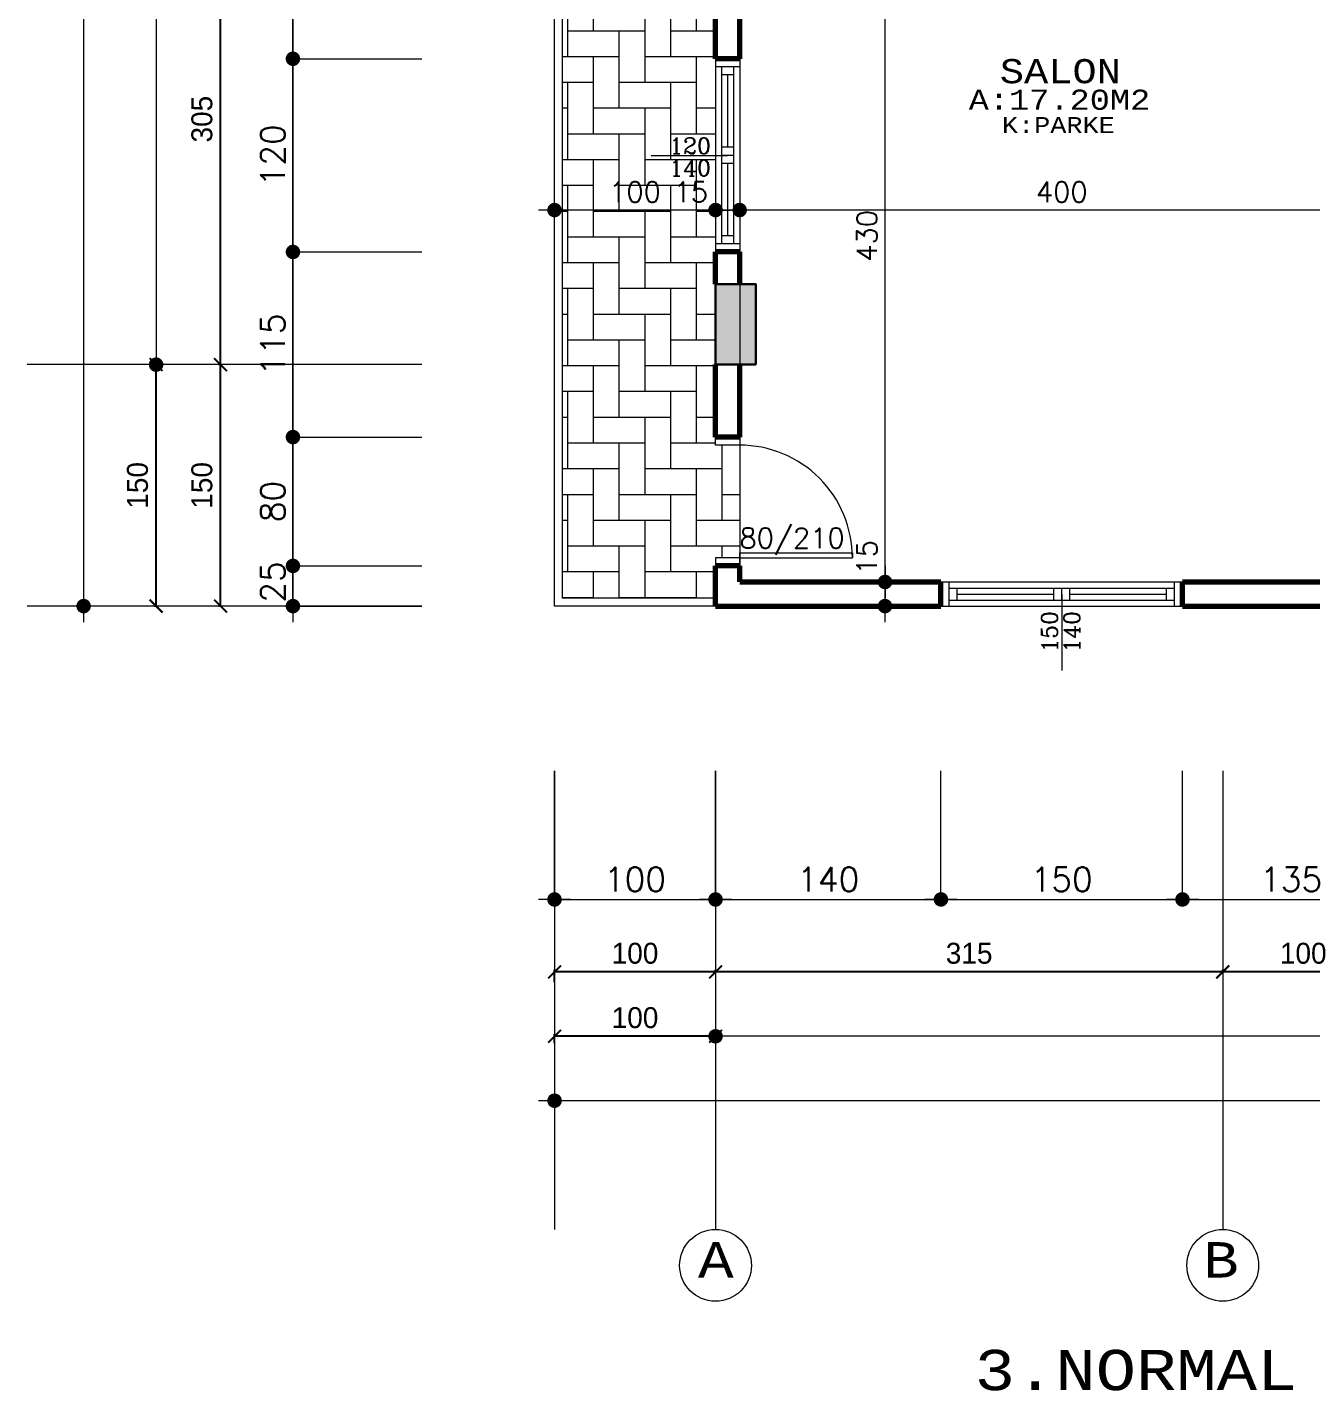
# Model space of a CAD drawing. Header units: millimetres. Extents: x 35860 to 71103, y -11298 to -8385.
# Drawn here: x 50665 to 51463, y -11261 to -10414 of the extents above; entities that cross this region are included whole.
import ezdxf
from ezdxf.enums import TextEntityAlignment as Align

# ---------------------------------------------------------------- set-up
doc = ezdxf.new("R2010")
doc.units = ezdxf.units.MM
doc.header["$MEASUREMENT"] = 0
doc.layers.get('0').update_dxf_attribs({"lineweight": 15})
doc.layers.get('Defpoints').update_dxf_attribs({"lineweight": 20})
for name, color, linetype, lineweight in [('02', 2, 'Continuous', 20), ('03_Yazı', 1, 'Continuous', 30), ('07', 3, 'Continuous', 70), ('Aks&Tefriş', 5, 'Continuous', 20), ('Kolon', 6, 'Continuous', 30), ('Merd&Balkon', 40, 'Continuous', 20), ('Ölçü', 140, 'Continuous', 20)]:
    doc.layers.add(name, color=color, linetype=linetype, lineweight=lineweight)
doc.layers.add('Lay_X', color=45, linetype='Continuous', lineweight=13, plot=False)
doc.styles.add('0', font='txt.shx')
doc.styles.add('C', font='')
doc.styles.add('ROMANC', font='romanc', dxfattribs={"height": 0.11})
doc.styles.get('C').set_extended_font_data('Courier New Tur')
doc.dimstyles.new('2', dxfattribs={"dimtxt": 12.5, "dimasz": 1, "dimexe": 0, "dimexo": 0, "dimgap": 5, "dimtad": 1, "dimdec": 0, "dimlfac": -1, "dimzin": 12, "dimdsep": 46, "dimtxsty": '0', "dimblk": 'DOT', "dimcen": 2.5, "dimse1": 1, "dimse2": 1, "dimclrd": 256, "dimclrt": 1, "dimadec": 0, "dimazin": 0, "dimtfac": 1, "dimtdec": 0, "dimtmove": 0, "dimatfit": 0, "dimldrblk": 'DOT', "dimfxl": 1, "dimtolj": 1, "dimtzin": 0, "dimlwd": -1, "dimarcsym": 0})
doc.dimstyles.new('5', dxfattribs={"dimtxt": 25, "dimasz": 1, "dimexe": 0, "dimexo": 0, "dimgap": 5, "dimtad": 1, "dimdec": 0, "dimlfac": -1, "dimzin": 12, "dimdsep": 46, "dimtxsty": '0', "dimblk": 'DOT', "dimcen": 2.5, "dimse1": 1, "dimse2": 1, "dimclrd": 256, "dimclrt": 1, "dimadec": 8, "dimazin": 0, "dimtfac": 1, "dimtdec": 0, "dimtmove": 0, "dimatfit": 0, "dimldrblk": 'DOT', "dimfxl": 1, "dimtolj": 1, "dimtzin": 0, "dimlwd": -1, "dimarcsym": 0})
doc.dimstyles.new('_VI80I', dxfattribs={"dimtxt": 15, "dimasz": 1, "dimexe": 0, "dimexo": 100, "dimgap": 5, "dimtad": 1, "dimdec": 0, "dimlfac": -1, "dimzin": 12, "dimdsep": 46, "dimtxsty": '0', "dimblk1": 'DOT80_2', "dimblk2": 'DOT80_1', "dimsah": 1, "dimcen": 2.5, "dimse1": 1, "dimse2": 1, "dimclrd": 256, "dimclrt": 1, "dimadec": 8, "dimazin": 0, "dimtfac": 1, "dimtdec": 0, "dimtmove": 0, "dimatfit": 0, "dimldrblk": 'DOT', "dimfxl": 1, "dimtolj": 1, "dimtzin": 0, "dimlwd": -1, "dimarcsym": 0})
doc.dimstyles.new('STANDART', dxfattribs={"dimtxt": 13, "dimasz": 8, "dimexe": 1.25, "dimexo": 0.625, "dimgap": 5, "dimtad": 1, "dimdec": 0, "dimrnd": 5, "dimzin": 1, "dimdsep": 46, "dimtxsty": 'Standard', "dimblk1": 'ARCHTICK', "dimblk2": 'ARCHTICK', "dimsah": 1, "dimcen": 2.5, "dimclrd": 256, "dimclre": 256, "dimclrt": 1, "dimadec": 0, "dimazin": 0, "dimtfac": 1, "dimtdec": 0, "dimtofl": 0, "dimtmove": 1, "dimatfit": 0, "dimldrblk": 'ARCHTICK', "dimfxl": 1, "dimtolj": 1, "dimtzin": 0, "dimarcsym": 0})

# ---------------------------------------------------------------- blocks, each defined once
blk = doc.blocks.new('DOT')
at = {"color": 0}
blk.add_line((-10, 0), (10, 0), dxfattribs=at)
at = {"color": 0, "const_width": 4.5}
blk.add_lwpolyline([(-2.25, 0, 1), (2.25, 0, 1)], format="xyb", close=True, dxfattribs=at)
blk = doc.blocks.new('*D298')
at = {"layer": 'Aks&Tefriş', "transparency": 16777216}
blk.add_line((51991.34, -11040.64), (51093.34, -11040.64), dxfattribs=at)
at = {"layer": 'Defpoints', "color": 0, "transparency": 16777216}
for p in [(51092.34, -11040.64), (51092.34, -11040.64), (51992.34, -11040.64)]:
    blk.add_point(p, dxfattribs=at)
at = {"layer": 'Aks&Tefriş', "transparency": 16777216, "rotation": 180}
blk.add_blockref('DOT', (51092.34, -11040.64), dxfattribs=at)
at = {"layer": 'Aks&Tefriş', "transparency": 16777216}
blk.add_blockref('DOT', (51992.34, -11040.64), dxfattribs=at)
at = {"layer": 'Aks&Tefriş', "color": 1, "transparency": 16777216, "insert": (51542.34, -11023.14), "char_height": 25, "attachment_point": 5, "style": '0'}
blk.add_mtext('\\A1;900', dxfattribs=at)
blk = doc.blocks.new('_ARCHTICK')
at = {"color": 0, "linetype": 'ByBlock', "const_width": 0.15}
blk.add_lwpolyline([(-0.5, -0.5), (0.5, 0.5)], dxfattribs=at)
blk = doc.blocks.new('*D302')
at = {"layer": 'Aks&Tefriş', "lineweight": -2, "transparency": 16777216}
for p, q in [((51407.34, -11000.01), (51407.34, -10999.39)), ((51507.34, -11000.64), (51407.34, -11000.64))]:
    blk.add_line(p, q, dxfattribs=at)
at = {"layer": 'Defpoints', "color": 0, "transparency": 16777216}
for p in [(51407.34, -11000.64), (51407.34, -11000.64), (51507.34, -11000.64)]:
    blk.add_point(p, dxfattribs=at)
at = {"layer": 'Aks&Tefriş', "lineweight": -2, "transparency": 16777216, "xscale": 8, "yscale": 8, "zscale": 8, "rotation": 180}
blk.add_blockref('_ARCHTICK', (51407.34, -11000.64), dxfattribs=at)
at = {"layer": 'Aks&Tefriş', "lineweight": -2, "transparency": 16777216, "xscale": 8, "yscale": 8, "zscale": 8}
blk.add_blockref('_ARCHTICK', (51507.34, -11000.64), dxfattribs=at)
at = {"layer": 'Aks&Tefriş', "color": 1, "transparency": 16777216, "insert": (51457.34, -10989.14), "char_height": 13, "attachment_point": 5}
blk.add_mtext('\\A1;100', dxfattribs=at)
blk = doc.blocks.new('*D303')
at = {"layer": 'Aks&Tefriş', "lineweight": -2, "transparency": 16777216}
for p, q in [((51092.34, -11000.01), (51092.34, -10999.39)), ((51407.34, -11000.64), (51092.34, -11000.64))]:
    blk.add_line(p, q, dxfattribs=at)
at = {"layer": 'Defpoints', "color": 0, "transparency": 16777216}
for p in [(51092.34, -11000.64), (51092.34, -11000.64), (51407.34, -11000.64)]:
    blk.add_point(p, dxfattribs=at)
at = {"layer": 'Aks&Tefriş', "lineweight": -2, "transparency": 16777216, "xscale": 8, "yscale": 8, "zscale": 8, "rotation": 180}
blk.add_blockref('_ARCHTICK', (51092.34, -11000.64), dxfattribs=at)
at = {"layer": 'Aks&Tefriş', "lineweight": -2, "transparency": 16777216, "xscale": 8, "yscale": 8, "zscale": 8}
blk.add_blockref('_ARCHTICK', (51407.34, -11000.64), dxfattribs=at)
at = {"layer": 'Aks&Tefriş', "color": 1, "transparency": 16777216, "insert": (51249.84, -10989.14), "char_height": 13, "attachment_point": 5}
blk.add_mtext('\\A1;315', dxfattribs=at)
blk = doc.blocks.new('*D321')
at = {"layer": 'Aks&Tefriş', "transparency": 16777216}
blk.add_line((50744.9, -9334.42), (50744.9, -10622.42), dxfattribs=at)
at = {"layer": 'Defpoints', "color": 0, "transparency": 16777216}
for p in [(50744.9, -9333.42), (50744.9, -10623.42), (50744.9, -10623.42)]:
    blk.add_point(p, dxfattribs=at)
at = {"layer": 'Aks&Tefriş', "transparency": 16777216}
for p, rotation in [((50744.9, -9333.42), 90), ((50744.9, -10623.42), 270)]:
    blk.add_blockref('DOT', p, dxfattribs=dict(at, rotation=rotation))
at = {"layer": 'Aks&Tefriş', "color": 1, "transparency": 16777216, "insert": (50727.4, -9978.42), "char_height": 25, "attachment_point": 5, "rotation": 90, "style": '0'}
blk.add_mtext('\\A1;1290', dxfattribs=at)
blk = doc.blocks.new('*D322')
at = {"layer": 'Aks&Tefriş', "lineweight": -2, "transparency": 16777216}
for p, q in [((50784.27, -10623.42), (50783.65, -10623.42)), ((50784.9, -10773.42), (50784.9, -10623.42)), ((50784.27, -10773.42), (50783.65, -10773.42))]:
    blk.add_line(p, q, dxfattribs=at)
at = {"layer": 'Defpoints', "color": 0, "transparency": 16777216}
for p in [(50784.9, -10623.42), (50784.9, -10623.42), (50784.9, -10773.42)]:
    blk.add_point(p, dxfattribs=at)
at = {"layer": 'Aks&Tefriş', "lineweight": -2, "transparency": 16777216, "xscale": 8, "yscale": 8, "zscale": 8}
for p, rotation in [((50784.9, -10623.42), 90), ((50784.9, -10773.42), 270)]:
    blk.add_blockref('_ARCHTICK', p, dxfattribs=dict(at, rotation=rotation))
at = {"layer": 'Aks&Tefriş', "color": 1, "transparency": 16777216, "insert": (50773.4, -10698.42), "char_height": 13, "attachment_point": 5, "rotation": 90}
blk.add_mtext('\\A1;150', dxfattribs=at)
blk = doc.blocks.new('*D323')
at = {"layer": 'Aks&Tefriş', "lineweight": -2, "transparency": 16777216}
for p, q in [((50784.27, -10318.42), (50783.65, -10318.42)), ((50784.9, -10623.42), (50784.9, -10318.42))]:
    blk.add_line(p, q, dxfattribs=at)
at = {"layer": 'Defpoints', "color": 0, "transparency": 16777216}
for p in [(50784.9, -10318.42), (50784.9, -10318.42), (50784.9, -10623.42)]:
    blk.add_point(p, dxfattribs=at)
at = {"layer": 'Aks&Tefriş', "lineweight": -2, "transparency": 16777216, "xscale": 8, "yscale": 8, "zscale": 8}
for p, rotation in [((50784.9, -10318.42), 90), ((50784.9, -10623.42), 270)]:
    blk.add_blockref('_ARCHTICK', p, dxfattribs=dict(at, rotation=rotation))
at = {"layer": 'Aks&Tefriş', "color": 1, "transparency": 16777216, "insert": (50773.4, -10470.92), "char_height": 13, "attachment_point": 5, "rotation": 90}
blk.add_mtext('\\A1;305', dxfattribs=at)
blk = doc.blocks.new('K_X_D_1_15-80')
at = {"layer": '02'}
blk.add_line((-15, 0), (-18, 0), dxfattribs=at)
for points in [[(-90, 0), (-85, 0), (-85, 15), (-90, 15)], [(-10, 0), (-15, 0), (-15, 15), (-10, 15)]]:
    blk.add_lwpolyline(points, dxfattribs=at)
blk.add_lwpolyline([(-18, 0), (-18, -70), (-15, -70, -0.414214), (-85, 0), (-15, 0), (-15, -70)], format="xyb", dxfattribs=at)
at = {"layer": '07'}
for p, q in [((-90, 0), (-90, 15)), ((-10, 0), (-10, 15))]:
    blk.add_line(p, q, dxfattribs=at)
at = {"layer": '03_Yazı', "style": '0', "flags": 8}
blk.add_attdef('80/210', text='', height=12.5, rotation=90, dxfattribs=at).set_placement((-33.5, -2.71), align=Align.TOP_RIGHT)
blk = doc.blocks.new('*D210')
at = {"layer": 'Defpoints', "color": 0, "transparency": 16777216}
for p in [(51107.34, -10527.4), (51107.34, -10623.42), (51507.34, -10623.42)]:
    blk.add_point(p, dxfattribs=at)
at = {"layer": 'Ölçü', "transparency": 16777216}
blk.add_line((51506.34, -10527.4), (51108.34, -10527.4), dxfattribs=at)
at = {"layer": 'Ölçü', "transparency": 16777216, "rotation": 180}
blk.add_blockref('DOT', (51107.34, -10527.4), dxfattribs=at)
at = {"layer": 'Ölçü', "transparency": 16777216}
blk.add_blockref('DOT', (51507.34, -10527.4), dxfattribs=at)
at = {"layer": 'Ölçü', "color": 1, "transparency": 16777216, "insert": (51307.34, -10516.15), "char_height": 12.5, "attachment_point": 5, "style": '0'}
blk.add_mtext('\\A1;400', dxfattribs=at)
blk = doc.blocks.new('*D211')
at = {"layer": 'Defpoints', "color": 0, "transparency": 16777216}
for p in [(51092.34, -10527.4), (51092.34, -10623.42), (51107.34, -10623.42)]:
    blk.add_point(p, dxfattribs=at)
at = {"layer": 'Ölçü', "transparency": 16777216}
for p, q in [((51091.34, -10527.4), (51063.67, -10527.4)), ((51107.34, -10527.4), (51092.34, -10527.4)), ((51108.34, -10527.4), (51109.34, -10527.4))]:
    blk.add_line(p, q, dxfattribs=at)
blk.add_blockref('DOT', (51092.34, -10527.4), dxfattribs=at)
at = {"layer": 'Ölçü', "transparency": 16777216, "rotation": 180}
blk.add_blockref('DOT', (51107.34, -10527.4), dxfattribs=at)
at = {"layer": 'Ölçü', "color": 1, "transparency": 16777216, "insert": (51077, -10516.15), "char_height": 12.5, "attachment_point": 5, "style": '0'}
blk.add_mtext('\\A1;15', dxfattribs=at)
blk = doc.blocks.new('*D212')
at = {"layer": 'Defpoints', "color": 0, "transparency": 16777216}
for p in [(50992.34, -10526.5), (50992.34, -10527.4), (51092.34, -10623.42)]:
    blk.add_point(p, dxfattribs=at)
at = {"layer": 'Ölçü', "transparency": 16777216}
blk.add_line((51091.34, -10527.4), (50993.34, -10527.4), dxfattribs=at)
at = {"layer": 'Ölçü', "transparency": 16777216, "rotation": 180}
blk.add_blockref('DOT', (50992.34, -10527.4), dxfattribs=at)
at = {"layer": 'Ölçü', "transparency": 16777216}
blk.add_blockref('DOT', (51092.34, -10527.4), dxfattribs=at)
at = {"layer": 'Ölçü', "color": 1, "transparency": 16777216, "insert": (51042.34, -10516.15), "char_height": 12.5, "attachment_point": 5, "style": '0'}
blk.add_mtext('\\A1;100', dxfattribs=at)
blk = doc.blocks.new('*D255')
at = {"layer": 'Defpoints', "color": 0, "transparency": 16777216}
for p in [(51197.61, -10758.42), (51232.34, -10758.42), (51232.34, -10773.42)]:
    blk.add_point(p, dxfattribs=at)
at = {"layer": 'Ölçü', "transparency": 16777216}
for p, q in [((51197.61, -10757.42), (51197.61, -10729.76)), ((51197.61, -10773.42), (51197.61, -10758.42)), ((51197.61, -10774.42), (51197.61, -10775.42))]:
    blk.add_line(p, q, dxfattribs=at)
for p, rotation in [((51197.61, -10758.42), 270), ((51197.61, -10773.42), 90)]:
    blk.add_blockref('DOT', p, dxfattribs=dict(at, rotation=rotation))
at = {"layer": 'Ölçü', "color": 1, "transparency": 16777216, "insert": (51186.36, -10743.09), "char_height": 12.5, "attachment_point": 5, "rotation": 90, "style": '0'}
blk.add_mtext('\\A1;15', dxfattribs=at)
blk = doc.blocks.new('*D256')
at = {"layer": 'Defpoints', "color": 0, "transparency": 16777216}
for p in [(51142.34, -10328.42), (51197.61, -10328.42), (51232.34, -10758.42)]:
    blk.add_point(p, dxfattribs=at)
at = {"layer": 'Ölçü', "transparency": 16777216}
blk.add_line((51197.61, -10757.42), (51197.61, -10329.42), dxfattribs=at)
for p, rotation in [((51197.61, -10328.42), 90), ((51197.61, -10758.42), 270)]:
    blk.add_blockref('DOT', p, dxfattribs=dict(at, rotation=rotation))
at = {"layer": 'Ölçü', "color": 1, "transparency": 16777216, "insert": (51186.36, -10543.42), "char_height": 12.5, "attachment_point": 5, "rotation": 90, "style": '0'}
blk.add_mtext('\\A1;430', dxfattribs=at)
blk = doc.blocks.new('*D264')
at = {"layer": 'Aks&Tefriş', "transparency": 16777216}
blk.add_line((52091.34, -11080.64), (50993.34, -11080.64), dxfattribs=at)
at = {"layer": 'Defpoints', "color": 0, "transparency": 16777216}
for p in [(50992.34, -11080.64), (50992.34, -11080.64), (52092.34, -11080.64)]:
    blk.add_point(p, dxfattribs=at)
at = {"layer": 'Aks&Tefriş', "transparency": 16777216, "rotation": 180}
blk.add_blockref('DOT', (50992.34, -11080.64), dxfattribs=at)
at = {"layer": 'Aks&Tefriş', "transparency": 16777216}
blk.add_blockref('DOT', (52092.34, -11080.64), dxfattribs=at)
at = {"layer": 'Aks&Tefriş', "color": 1, "transparency": 16777216, "insert": (51542.34, -11063.14), "char_height": 25, "attachment_point": 5, "style": '0'}
blk.add_mtext('\\A1;1100', dxfattribs=at)
blk = doc.blocks.new('*D266')
at = {"layer": 'Aks&Tefriş', "lineweight": -2, "transparency": 16777216}
for p, q in [((50992.34, -11045.01), (50992.34, -11039.39)), ((51092.34, -11040.64), (50992.34, -11040.64))]:
    blk.add_line(p, q, dxfattribs=at)
at = {"layer": 'Defpoints', "color": 0, "transparency": 16777216}
for p in [(50992.34, -11040.64), (51092.34, -11040.64), (50992.34, -11045.64)]:
    blk.add_point(p, dxfattribs=at)
at = {"layer": 'Aks&Tefriş', "lineweight": -2, "transparency": 16777216, "xscale": 8, "yscale": 8, "zscale": 8, "rotation": 180}
blk.add_blockref('_ARCHTICK', (50992.34, -11040.64), dxfattribs=at)
at = {"layer": 'Aks&Tefriş', "lineweight": -2, "transparency": 16777216, "xscale": 8, "yscale": 8, "zscale": 8}
blk.add_blockref('_ARCHTICK', (51092.34, -11040.64), dxfattribs=at)
at = {"layer": 'Aks&Tefriş', "color": 1, "transparency": 16777216, "insert": (51042.34, -11029.14), "char_height": 13, "attachment_point": 5}
blk.add_mtext('\\A1;100', dxfattribs=at)
blk = doc.blocks.new('*D267')
at = {"layer": 'Aks&Tefriş', "lineweight": -2, "transparency": 16777216}
for p, q in [((50992.34, -11007.08), (50992.34, -10999.39)), ((51092.34, -11000.64), (50992.34, -11000.64))]:
    blk.add_line(p, q, dxfattribs=at)
at = {"layer": 'Defpoints', "color": 0, "transparency": 16777216}
for p in [(50992.34, -11000.64), (51092.34, -11000.64), (50992.34, -11007.7)]:
    blk.add_point(p, dxfattribs=at)
at = {"layer": 'Aks&Tefriş', "lineweight": -2, "transparency": 16777216, "xscale": 8, "yscale": 8, "zscale": 8, "rotation": 180}
blk.add_blockref('_ARCHTICK', (50992.34, -11000.64), dxfattribs=at)
at = {"layer": 'Aks&Tefriş', "lineweight": -2, "transparency": 16777216, "xscale": 8, "yscale": 8, "zscale": 8}
blk.add_blockref('_ARCHTICK', (51092.34, -11000.64), dxfattribs=at)
at = {"layer": 'Aks&Tefriş', "color": 1, "transparency": 16777216, "insert": (51042.34, -10989.14), "char_height": 13, "attachment_point": 5}
blk.add_mtext('\\A1;100', dxfattribs=at)
blk = doc.blocks.new('*D270')
at = {"layer": 'Aks&Tefriş', "transparency": 16777216}
blk.add_line((50699.9, -9184.42), (50699.9, -10772.42), dxfattribs=at)
at = {"layer": 'Defpoints', "color": 0, "transparency": 16777216}
for p in [(50699.9, -9183.42), (50699.9, -10773.42), (50699.9, -10773.42)]:
    blk.add_point(p, dxfattribs=at)
at = {"layer": 'Aks&Tefriş', "transparency": 16777216}
for p, rotation in [((50699.9, -9183.42), 90), ((50699.9, -10773.42), 270)]:
    blk.add_blockref('DOT', p, dxfattribs=dict(at, rotation=rotation))
at = {"layer": 'Aks&Tefriş', "color": 1, "transparency": 16777216, "insert": (50682.4, -9978.42), "char_height": 25, "attachment_point": 5, "rotation": 90, "style": '0'}
blk.add_mtext('\\A1;1590', dxfattribs=at)
blk = doc.blocks.new('*D271')
at = {"layer": 'Aks&Tefriş', "lineweight": -2, "transparency": 16777216}
for p, q in [((50744.27, -10623.42), (50743.65, -10623.42)), ((50744.9, -10773.42), (50744.9, -10623.42)), ((50744.27, -10773.42), (50743.65, -10773.42))]:
    blk.add_line(p, q, dxfattribs=at)
at = {"layer": 'Defpoints', "color": 0, "transparency": 16777216}
for p in [(50744.9, -10623.42), (50744.9, -10623.42), (50744.9, -10773.42)]:
    blk.add_point(p, dxfattribs=at)
at = {"layer": 'Aks&Tefriş', "lineweight": -2, "transparency": 16777216, "xscale": 8, "yscale": 8, "zscale": 8}
for p, rotation in [((50744.9, -10623.42), 90), ((50744.9, -10773.42), 270)]:
    blk.add_blockref('_ARCHTICK', p, dxfattribs=dict(at, rotation=rotation))
at = {"layer": 'Aks&Tefriş', "color": 1, "transparency": 16777216, "insert": (50733.4, -10698.42), "char_height": 13, "attachment_point": 5, "rotation": 90}
blk.add_mtext('\\A1;150', dxfattribs=at)
blk = doc.blocks.new('DOT80_2')
at = {"color": 0}
blk.add_line((0, 0), (0, -80), dxfattribs=at)
blk.add_blockref('DOT', (0, 0))
blk = doc.blocks.new('DOT80_1')
at = {"color": 0}
blk.add_line((0, 0), (0, 80), dxfattribs=at)
blk.add_blockref('DOT', (0, 0))
blk = doc.blocks.new('*D1005')
at = {"layer": 'Aks&Tefriş', "transparency": 16777216}
blk.add_line((50993.34, -10955.64), (51091.34, -10955.64), dxfattribs=at)
at = {"layer": 'Defpoints', "color": 0, "transparency": 16777216}
for p in [(50992.34, -10773.42), (51092.34, -10773.42), (51092.34, -10955.64)]:
    blk.add_point(p, dxfattribs=at)
at = {"layer": 'Aks&Tefriş', "transparency": 16777216, "rotation": 180}
blk.add_blockref('DOT80_2', (50992.34, -10955.64), dxfattribs=at)
at = {"layer": 'Aks&Tefriş', "transparency": 16777216}
blk.add_blockref('DOT80_1', (51092.34, -10955.64), dxfattribs=at)
at = {"layer": 'Aks&Tefriş', "color": 1, "transparency": 16777216, "insert": (51042.34, -10943.14), "char_height": 15, "attachment_point": 5, "style": '0'}
blk.add_mtext('\\A1;100', dxfattribs=at)
blk = doc.blocks.new('*D1006')
at = {"layer": 'Aks&Tefriş', "transparency": 16777216}
blk.add_line((51093.34, -10955.64), (51231.34, -10955.64), dxfattribs=at)
at = {"layer": 'Defpoints', "color": 0, "transparency": 16777216}
for p in [(51092.34, -10773.42), (51232.34, -10773.42), (51232.34, -10955.64)]:
    blk.add_point(p, dxfattribs=at)
at = {"layer": 'Aks&Tefriş', "transparency": 16777216, "rotation": 180}
blk.add_blockref('DOT80_2', (51092.34, -10955.64), dxfattribs=at)
at = {"layer": 'Aks&Tefriş', "transparency": 16777216}
blk.add_blockref('DOT80_1', (51232.34, -10955.64), dxfattribs=at)
at = {"layer": 'Aks&Tefriş', "color": 1, "transparency": 16777216, "insert": (51162.34, -10943.14), "char_height": 15, "attachment_point": 5, "style": '0'}
blk.add_mtext('\\A1;140', dxfattribs=at)
blk = doc.blocks.new('*D1007')
at = {"layer": 'Aks&Tefriş', "transparency": 16777216}
blk.add_line((51233.34, -10955.64), (51381.34, -10955.64), dxfattribs=at)
at = {"layer": 'Defpoints', "color": 0, "transparency": 16777216}
for p in [(51232.34, -10773.42), (51382.34, -10773.42), (51382.34, -10955.64)]:
    blk.add_point(p, dxfattribs=at)
at = {"layer": 'Aks&Tefriş', "transparency": 16777216, "rotation": 180}
blk.add_blockref('DOT80_2', (51232.34, -10955.64), dxfattribs=at)
at = {"layer": 'Aks&Tefriş', "transparency": 16777216}
blk.add_blockref('DOT80_1', (51382.34, -10955.64), dxfattribs=at)
at = {"layer": 'Aks&Tefriş', "color": 1, "transparency": 16777216, "insert": (51307.34, -10943.14), "char_height": 15, "attachment_point": 5, "style": '0'}
blk.add_mtext('\\A1;150', dxfattribs=at)
blk = doc.blocks.new('*D1008')
at = {"layer": 'Aks&Tefriş', "transparency": 16777216}
blk.add_line((51383.34, -10955.64), (51516.34, -10955.64), dxfattribs=at)
at = {"layer": 'Defpoints', "color": 0, "transparency": 16777216}
for p in [(51382.34, -10773.42), (51517.34, -10773.42), (51517.34, -10955.64)]:
    blk.add_point(p, dxfattribs=at)
at = {"layer": 'Aks&Tefriş', "transparency": 16777216, "rotation": 180}
blk.add_blockref('DOT80_2', (51382.34, -10955.64), dxfattribs=at)
at = {"layer": 'Aks&Tefriş', "transparency": 16777216}
blk.add_blockref('DOT80_1', (51517.34, -10955.64), dxfattribs=at)
at = {"layer": 'Aks&Tefriş', "color": 1, "transparency": 16777216, "insert": (51449.84, -10943.14), "char_height": 15, "attachment_point": 5, "style": '0'}
blk.add_mtext('\\A1;135', dxfattribs=at)
blk = doc.blocks.new('*D971')
at = {"layer": 'Aks&Tefriş', "transparency": 16777216}
blk.add_line((50829.9, -10208.17), (50829.9, -10432.42), dxfattribs=at)
at = {"layer": 'Defpoints', "color": 0, "transparency": 16777216}
for p in [(51092.34, -10207.17), (50829.9, -10433.42), (51092.34, -10433.42)]:
    blk.add_point(p, dxfattribs=at)
at = {"layer": 'Aks&Tefriş', "transparency": 16777216}
for name, p, rotation in [('DOT80_2', (50829.9, -10207.17), 90), ('DOT80_1', (50829.9, -10433.42), 270)]:
    blk.add_blockref(name, p, dxfattribs=dict(at, rotation=rotation))
at = {"layer": 'Aks&Tefriş', "color": 1, "transparency": 16777216, "insert": (50817.4, -10320.3), "char_height": 15, "attachment_point": 5, "rotation": 90, "style": '0'}
blk.add_mtext('\\A1;226', dxfattribs=at)
blk = doc.blocks.new('*D972')
at = {"layer": 'Aks&Tefriş', "transparency": 16777216}
blk.add_line((50829.9, -10434.42), (50829.9, -10552.42), dxfattribs=at)
at = {"layer": 'Defpoints', "color": 0, "transparency": 16777216}
for p in [(51092.34, -10433.42), (50829.9, -10553.42), (51092.34, -10553.42)]:
    blk.add_point(p, dxfattribs=at)
at = {"layer": 'Aks&Tefriş', "transparency": 16777216}
for name, p, rotation in [('DOT80_2', (50829.9, -10433.42), 90), ('DOT80_1', (50829.9, -10553.42), 270)]:
    blk.add_blockref(name, p, dxfattribs=dict(at, rotation=rotation))
at = {"layer": 'Aks&Tefriş', "color": 1, "transparency": 16777216, "insert": (50817.4, -10493.42), "char_height": 15, "attachment_point": 5, "rotation": 90, "style": '0'}
blk.add_mtext('\\A1;120', dxfattribs=at)
blk = doc.blocks.new('*D973')
at = {"layer": 'Aks&Tefriş', "transparency": 16777216}
blk.add_line((50829.9, -10554.42), (50829.9, -10667.42), dxfattribs=at)
at = {"layer": 'Defpoints', "color": 0, "transparency": 16777216}
for p in [(51092.34, -10553.42), (50829.9, -10668.42), (51092.34, -10668.42)]:
    blk.add_point(p, dxfattribs=at)
at = {"layer": 'Aks&Tefriş', "transparency": 16777216}
for name, p, rotation in [('DOT80_2', (50829.9, -10553.42), 90), ('DOT80_1', (50829.9, -10668.42), 270)]:
    blk.add_blockref(name, p, dxfattribs=dict(at, rotation=rotation))
at = {"layer": 'Aks&Tefriş', "color": 1, "transparency": 16777216, "insert": (50817.4, -10610.92), "char_height": 15, "attachment_point": 5, "rotation": 90, "style": '0'}
blk.add_mtext('\\A1;115', dxfattribs=at)
blk = doc.blocks.new('*D974')
at = {"layer": 'Aks&Tefriş', "transparency": 16777216}
blk.add_line((50829.9, -10669.42), (50829.9, -10747.42), dxfattribs=at)
at = {"layer": 'Defpoints', "color": 0, "transparency": 16777216}
for p in [(51092.34, -10668.42), (50829.9, -10748.42), (51092.34, -10748.42)]:
    blk.add_point(p, dxfattribs=at)
at = {"layer": 'Aks&Tefriş', "transparency": 16777216}
for name, p, rotation in [('DOT80_2', (50829.9, -10668.42), 90), ('DOT80_1', (50829.9, -10748.42), 270)]:
    blk.add_blockref(name, p, dxfattribs=dict(at, rotation=rotation))
at = {"layer": 'Aks&Tefriş', "color": 1, "transparency": 16777216, "insert": (50817.4, -10708.42), "char_height": 15, "attachment_point": 5, "rotation": 90, "style": '0'}
blk.add_mtext('\\A1;80', dxfattribs=at)
blk = doc.blocks.new('*D975')
at = {"layer": 'Aks&Tefriş', "transparency": 16777216}
blk.add_line((50829.9, -10749.42), (50829.9, -10772.42), dxfattribs=at)
at = {"layer": 'Defpoints', "color": 0, "transparency": 16777216}
for p in [(51092.34, -10748.42), (50829.9, -10773.42), (51092.34, -10773.42)]:
    blk.add_point(p, dxfattribs=at)
at = {"layer": 'Aks&Tefriş', "transparency": 16777216}
for name, p, rotation in [('DOT80_2', (50829.9, -10748.42), 90), ('DOT80_1', (50829.9, -10773.42), 270)]:
    blk.add_blockref(name, p, dxfattribs=dict(at, rotation=rotation))
at = {"layer": 'Aks&Tefriş', "color": 1, "transparency": 16777216, "insert": (50817.4, -10758.42), "char_height": 15, "attachment_point": 5, "rotation": 90, "style": '0'}
blk.add_mtext('\\A1;25', dxfattribs=at)

msp = doc.modelspace()

# ---------------------------------------------------------------- hatches: boundary and pattern name
h = msp.add_hatch()
h.set_pattern_fill('ANSI33', color=256, scale=30, style=0)
h.paths.add_polyline_path([(51092.34, -9384.52), (51092.34, -9333.42), (51117.34, -9334.52), (51117.34, -9384.52)])
h.paths.add_polyline_path([(51507.34, -9402.81), (51507.34, -9351.71), (51532.34, -9352.81), (51532.34, -9402.81)])
h.paths.add_polyline_path([(51967.34, -9423.08), (51967.34, -9371.98), (51992.34, -9373.08), (51992.34, -9423.08)])
h.paths.add_polyline_path([(51702.34, -9360.3), (51727.34, -9361.4), (51727.34, -9411.4), (51702.34, -9411.4)])
h.paths.add_polyline_path([(51992.34, -9983.42), (51932.34, -9983.42), (51932.34, -10013.42), (51992.34, -10013.42)])
h.paths.add_polyline_path([(51967.34, -9628.42), (51992.34, -9628.42), (51992.34, -9678.42), (51967.34, -9678.42)])
h.paths.add_polyline_path([(51532.34, -9638.42), (51532.34, -9678.42), (51507.34, -9678.42), (51507.34, -9638.42)])
h.paths.add_polyline_path([(51142.34, -9678.42), (51092.34, -9678.42), (51092.34, -9653.42), (51142.34, -9653.42)])
h.paths.add_polyline_path([(51132.34, -9893.42), (51092.34, -9893.42), (51092.34, -9923.42), (51132.34, -9923.42)])
h.paths.add_polyline_path([(51117.34, -10623.42), (51117.34, -10573.42), (51092.34, -10573.42), (51092.34, -10623.42)])
h.paths.add_polyline_path([(51967.34, -10368.42), (51992.34, -10368.42), (51992.34, -10318.42), (51967.34, -10318.42)])
h.paths.add_polyline_path([(51532.34, -10368.42), (51532.34, -10318.42), (51507.34, -10318.42), (51507.34, -10368.42)])
h.paths.add_polyline_path([(51432.34, -10138.42), (51407.34, -10138.42), (51407.34, -10073.42), (51432.34, -10073.42)])
h.paths.add_polyline_path([(51432.34, -9923.42), (51432.34, -9858.42), (51407.34, -9858.42), (51407.34, -9923.42)])
h.paths.add_polyline_path([(51702.34, -9873.42), (51702.34, -9878.42), (51707.34, -9878.42), (51797.34, -9878.42), (51797.34, -9858.42), (51702.34, -9858.42)])
h.paths.add_polyline_path([(51702.34, -10133.42), (51702.34, -10118.42), (51797.34, -10118.42), (51797.34, -10138.42), (51702.34, -10138.42)])
h.paths.add_polyline_path([(51142.34, -10318.42), (51092.34, -10318.42), (51092.34, -10343.42), (51142.34, -10343.42)])
h.paths.add_polyline_path([(51702.34, -10623.42), (51727.34, -10623.42), (51727.34, -10573.42), (51702.34, -10573.42)])
h.paths.add_polyline_path([(51967.34, -10623.42), (51992.34, -10623.42), (51992.34, -10573.42), (51967.34, -10573.42)])
h.paths.add_polyline_path([(51532.34, -10623.42), (51532.34, -10573.42), (51507.34, -10573.42), (51507.34, -10623.42)])
h = msp.add_hatch()
h.set_pattern_fill('SERAMIK9,_O', color=256, scale=4, pattern_type=2)
h.set_pattern_definition([(0, (1960.531, 0), (16, 16), [48, -16]), (90, (1976.531, 0), (-16, -16), [48, -16])])
h.paths.add_polyline_path([(51107.34, -10673.42), (51092.34, -10673.42), (51092.34, -10668.42), (51092.34, -10623.42), (51092.34, -10573.42), (51092.34, -10553.42), (51092.34, -10433.42), (51092.34, -10343.42), (51092.34, -10318.42), (51092.34, -10207.17), (51092.34, -10087.17), (51092.34, -10061.67), (50997.34, -10061.67), (50997.34, -10768.42), (51092.34, -10768.42), (51092.34, -10748.42), (51092.34, -10743.42), (51107.34, -10743.42)])
h.paths.add_polyline_path([(51065.54, -10506.77), (51088.46, -10506.77), (51088.46, -10525.52), (51065.54, -10525.52)], flags=24)
h.paths.add_polyline_path([(51026.71, -10506.77), (51057.96, -10506.77), (51057.96, -10525.52), (51026.71, -10525.52)], flags=24)
h.paths.add_polyline_path([(51065.54, -10265.42), (51088.46, -10265.42), (51088.46, -10284.17), (51065.54, -10284.17)], flags=24)
h.paths.add_polyline_path([(51062.61, -10494.98), (51091.9, -10494.98), (51091.9, -10479.98), (51062.61, -10479.98)], flags=24)
h.paths.add_polyline_path([(51062.61, -10508.75), (51091.9, -10508.75), (51091.9, -10493.75), (51062.61, -10493.75)], flags=24)
h.paths.add_polyline_path([(51062.61, -10147.39), (51091.9, -10147.39), (51091.9, -10132.39), (51062.61, -10132.39)], flags=24)
h.paths.add_polyline_path([(51062.61, -10161.16), (51091.9, -10161.16), (51091.9, -10146.16), (51062.61, -10146.16)], flags=24)
h.paths.add_polyline_path([(50990.25, -10216.61), (51092.68, -10216.61), (51092.68, -10192.96), (50990.25, -10192.96)], flags=9)

# ---------------------------------------------------------------- linework, layer by layer
at = {"layer": '02'}
for p, q in [((51092.34, -10433.42), (51092.34, -10553.42)), ((51107.34, -10433.42), (51107.34, -10553.42)), ((51107.34, -10438.42), (51092.34, -10438.42)), ((51096.09, -10438.42), (51096.09, -10548.42)), ((51103.59, -10438.42), (51103.59, -10548.42)), ((51103.59, -10443.42), (51096.09, -10443.42)), ((51099.84, -10443.42), (51099.84, -10488.42)), ((51052.34, -10493.42), (51099.84, -10493.42)), ((51103.59, -10488.42), (51096.09, -10488.42)), ((51103.59, -10493.42), (51096.09, -10493.42)), ((51103.59, -10498.42), (51096.09, -10498.42)), ((51099.84, -10498.42), (51099.84, -10543.42)), ((51103.59, -10543.42), (51096.09, -10543.42)), ((51107.34, -10548.42), (51092.34, -10548.42)), ((51232.34, -10758.42), (51382.34, -10758.42)), ((51237.34, -10773.42), (51237.34, -10758.42)), ((51237.34, -10762.17), (51377.34, -10762.17)), ((51242.34, -10769.67), (51242.34, -10762.17)), ((51302.34, -10769.67), (51302.34, -10762.17)), ((51307.34, -10769.67), (51307.34, -10762.17)), ((51312.34, -10769.67), (51312.34, -10762.17)), ((51372.34, -10769.67), (51372.34, -10762.17)), ((51377.34, -10773.42), (51377.34, -10758.42)), ((51237.34, -10769.67), (51377.34, -10769.67)), ((51242.34, -10765.92), (51302.34, -10765.92)), ((51307.34, -10765.92), (51307.34, -10813.42)), ((51312.34, -10765.92), (51372.34, -10765.92)), ((51232.34, -10773.42), (51382.34, -10773.42))]:
    msp.add_line(p, q, dxfattribs=at)
at = {"layer": '07'}
for p, q in [((51092.34, -10433.42), (51092.34, -10343.42)), ((51107.34, -10433.42), (51107.34, -10343.42)), ((51107.34, -10433.42), (51092.34, -10433.42)), ((51092.34, -10573.42), (51092.34, -10553.42)), ((51092.34, -10573.42), (51092.34, -10553.42)), ((51107.34, -10553.42), (51092.34, -10553.42)), ((51107.34, -10573.42), (51107.34, -10553.42)), ((51092.34, -10668.42), (51092.34, -10623.42)), ((51107.34, -10668.42), (51107.34, -10623.42)), ((51092.34, -10773.42), (51092.34, -10748.42)), ((51107.34, -10758.42), (51107.34, -10748.42)), ((51107.34, -10758.42), (51232.34, -10758.42)), ((51232.34, -10773.42), (51232.34, -10758.42)), ((51382.34, -10758.42), (51507.34, -10758.42)), ((51382.34, -10773.42), (51382.34, -10758.42)), ((51092.34, -10773.42), (51232.34, -10773.42)), ((51382.34, -10773.42), (51517.34, -10773.42))]:
    msp.add_line(p, q, dxfattribs=at)
at = {"layer": 'Aks&Tefriş'}
for p, q in [((50829.9, -10773.42), (50829.9, -9183.42)), ((50909.9, -10623.42), (50664.9, -10623.42)), ((50909.9, -10773.42), (50664.9, -10773.42)), ((50992.34, -10875.64), (50992.34, -11160.64)), ((51092.34, -10875.64), (51092.34, -11160.64)), ((51407.34, -10875.64), (51407.34, -11160.64)), ((50992.34, -10955.64), (52092.34, -10955.64))]:
    msp.add_line(p, q, dxfattribs=at)
for centre in [(51092.34, -11182.94), (51407.34, -11182.94)]:
    msp.add_circle(centre, 22.3, dxfattribs=at)
at = {"layer": 'Kolon'}
msp.add_lwpolyline([(51117.34, -10623.42), (51117.34, -10573.42), (51092.34, -10573.42), (51092.34, -10623.42), (51092.34, -10623.42)], close=True, dxfattribs=at)
at = {"layer": 'Lay_X'}
msp.add_lwpolyline([(51507.34, -10758.42), (51507.34, -10328.42), (51107.34, -10328.42), (51107.34, -10758.42)], close=True, dxfattribs=at)
at = {"layer": 'Merd&Balkon'}
for p, q in [((50992.34, -10773.42), (50992.34, -10055.92)), ((50997.34, -10768.42), (50997.34, -10055.92)), ((51092.34, -10768.42), (50997.34, -10768.42)), ((51092.34, -10773.42), (50992.34, -10773.42))]:
    msp.add_line(p, q, dxfattribs=at)

# ---------------------------------------------------------------- block references
at = {"layer": '02'}
ref = msp.add_blockref('K_X_D_1_15-80', (51107.34, -10758.42), dxfattribs=dict(at, xscale=-1, rotation=90))
ref.add_attrib('80/210', '80/210', dxfattribs={"layer": '03_Yazı', "height": 12.5, "style": '0', "flags": 8}).set_placement((51172.54, -10724.92), align=Align.TOP_RIGHT)

# ---------------------------------------------------------------- texts
at = {"layer": '03_Yazı'}
for s, height, style, p in [('120', 10, 'ROMANC', (51063.69, -10492.48)), ('140', 10, 'ROMANC', (51063.69, -10506.25)), ('A', 22, 'C', (51081.52, -11190.51)), ('B', 22, 'C', (51395.2, -11190.51)), ('3.NORMAL KAT PLANI Ö:1/50', 25, 'C', (51253.27, -11260.44))]:
    msp.add_text(s, height=height, dxfattribs=dict(at, style=style)).set_placement(p)
at = {"layer": '03_Yazı', "style": 'ROMANC'}
for s, p in [('150', (51304.79, -10802.25)), ('140', (51318.57, -10802.25))]:
    msp.add_text(s, height=10, rotation=90, dxfattribs=at).set_placement(p)
at = {"layer": '03_Yazı', "style": 'C', "flags": 12}
for tag, text, height, p in [('SALON', 'SALON', 15, (51306.49, -10441.11)), ('K:PARKE', 'K:PARKE', 10, (51305.25, -10474.6))]:
    msp.add_attdef(tag, text=text, height=height, dxfattribs=at).set_placement(p, align=Align.MIDDLE_CENTER)
at = {"layer": '03_Yazı', "style": 'C'}
msp.add_attdef('A:17.20M2', text='A:10.00m2', height=12.5, dxfattribs=at).set_placement((51305.95, -10458.86), align=Align.MIDDLE_CENTER)

# ---------------------------------------------------------------- dimensions: what is measured, and where the dimension line sits
at = {"layer": 'Aks&Tefriş'}
for base, p1, p2, angle, dimstyle, picture, middle in [((50699.9, -10773.42), (50699.9, -9183.42), (50699.9, -10773.42), 90, '5', '*D270', (50682.4, -9978.42)), ((50744.9, -10623.42), (50744.9, -9333.42), (50744.9, -10623.42), 90, '5', '*D321', (50727.4, -9978.42)), ((50744.9, -10623.42), (50744.9, -10773.42), (50744.9, -10623.42), 90, 'STANDART', '*D271', (50733.4, -10698.42)), ((50784.9, -10623.42), (50784.9, -10773.42), (50784.9, -10623.42), 90, 'STANDART', '*D322', (50773.4, -10698.42)), ((51092.34, -11040.64), (51992.34, -11040.64), (51092.34, -11040.64), 180, '5', '*D298', (51542.34, -11023.14)), ((50992.34, -11080.64), (52092.34, -11080.64), (50992.34, -11080.64), 180, '5', '*D264', (51542.34, -11063.14))]:
    dim = msp.add_linear_dim(base=base, p1=p1, p2=p2, angle=angle, dimstyle=dimstyle, dxfattribs=at)
    dim.commit()
    dim.dimension.update_dxf_attribs({"geometry": picture, "text_midpoint": middle})
for base, p1, p2, angle, dimstyle, override, picture, middle in [((50829.9, -10433.42), (51092.34, -10207.17), (51092.34, -10433.42), 90, '_VI80I', {"dimtmove": 1}, '*D971', (50817.4, -10320.3)), ((50784.9, -10318.42), (50784.9, -10623.42), (50784.9, -10318.42), 90, 'STANDART', {"dimse1": 1}, '*D323', (50773.4, -10470.92)), ((50829.9, -10553.42), (51092.34, -10433.42), (51092.34, -10553.42), 90, '_VI80I', {"dimtmove": 1}, '*D972', (50817.4, -10493.42)), ((50829.9, -10668.42), (51092.34, -10553.42), (51092.34, -10668.42), 90, '_VI80I', {"dimtmove": 1}, '*D973', (50817.4, -10610.92)), ((50829.9, -10748.42), (51092.34, -10668.42), (51092.34, -10748.42), 90, '_VI80I', {"dimtmove": 1}, '*D974', (50817.4, -10708.42)), ((50992.34, -11000.64), (51092.34, -11000.64), (50992.34, -11007.7), 180, 'STANDART', {"dimse1": 1}, '*D267', (51042.34, -10989.14)), ((51092.34, -11000.64), (51407.34, -11000.64), (51092.34, -11000.64), 180, 'STANDART', {"dimse1": 1}, '*D303', (51249.84, -10989.14)), ((51407.34, -11000.64), (51507.34, -11000.64), (51407.34, -11000.64), 180, 'STANDART', {"dimse1": 1}, '*D302', (51457.34, -10989.14)), ((50992.34, -11040.64), (51092.34, -11040.64), (50992.34, -11045.64), 180, 'STANDART', {"dimse1": 1}, '*D266', (51042.34, -11029.14))]:
    dim = msp.add_linear_dim(base=base, p1=p1, p2=p2, angle=angle, dimstyle=dimstyle, override=override, dxfattribs=at)
    dim.commit()
    dim.dimension.update_dxf_attribs({"geometry": picture, "text_midpoint": middle})
dim = msp.add_linear_dim(base=(50829.9, -10773.42), p1=(51092.34, -10748.42), p2=(51092.34, -10773.42), angle=90, dimstyle='_VI80I', override={"dimtmove": 1}, dxfattribs=at)
dim.commit()
dim.dimension.update_dxf_attribs({"geometry": '*D975', "text_midpoint": (50829.9, -10758.42), "dimtype": 160})
dim = msp.add_linear_dim(base=(51092.34, -10955.64), p1=(50992.34, -10773.42), p2=(51092.34, -10773.42), dimstyle='_VI80I', dxfattribs=at)
dim.commit()
dim.dimension.update_dxf_attribs({"geometry": '*D1005', "text_midpoint": (51042.34, -10943.14)})
for base, p1, p2, picture, middle in [((51232.34, -10955.64), (51092.34, -10773.42), (51232.34, -10773.42), '*D1006', (51162.34, -10943.14)), ((51382.34, -10955.64), (51232.34, -10773.42), (51382.34, -10773.42), '*D1007', (51307.34, -10943.14)), ((51517.34, -10955.64), (51382.34, -10773.42), (51517.34, -10773.42), '*D1008', (51449.84, -10943.14))]:
    dim = msp.add_linear_dim(base=base, p1=p1, p2=p2, dimstyle='_VI80I', override={"dimtmove": 1}, dxfattribs=at)
    dim.commit()
    dim.dimension.update_dxf_attribs({"geometry": picture, "text_midpoint": middle})
at = {"layer": 'Ölçü'}
for base, p1, p2, angle, picture, middle in [((51197.61, -10328.42), (51232.34, -10758.42), (51142.34, -10328.42), 90, '*D256', (51186.36, -10543.42)), ((51092.34, -10527.4), (51107.34, -10623.42), (51092.34, -10623.42), 180, '*D211', (51077, -10516.15)), ((51107.34, -10527.4), (51507.34, -10623.42), (51107.34, -10623.42), 180, '*D210', (51307.34, -10516.15)), ((51197.61, -10758.42), (51232.34, -10773.42), (51232.34, -10758.42), 90, '*D255', (51186.36, -10743.09))]:
    dim = msp.add_linear_dim(base=base, p1=p1, p2=p2, angle=angle, dimstyle='2', dxfattribs=at)
    dim.commit()
    dim.dimension.update_dxf_attribs({"geometry": picture, "text_midpoint": middle})
dim = msp.add_linear_dim(base=(50992.34, -10527.4), p1=(51092.34, -10623.42), p2=(50992.34, -10526.5), angle=180, dimstyle='2', override={"dimtmove": 1}, dxfattribs=at)
dim.commit()
dim.dimension.update_dxf_attribs({"geometry": '*D212', "text_midpoint": (51042.34, -10516.15)})

doc.saveas('drawing.dxf')
